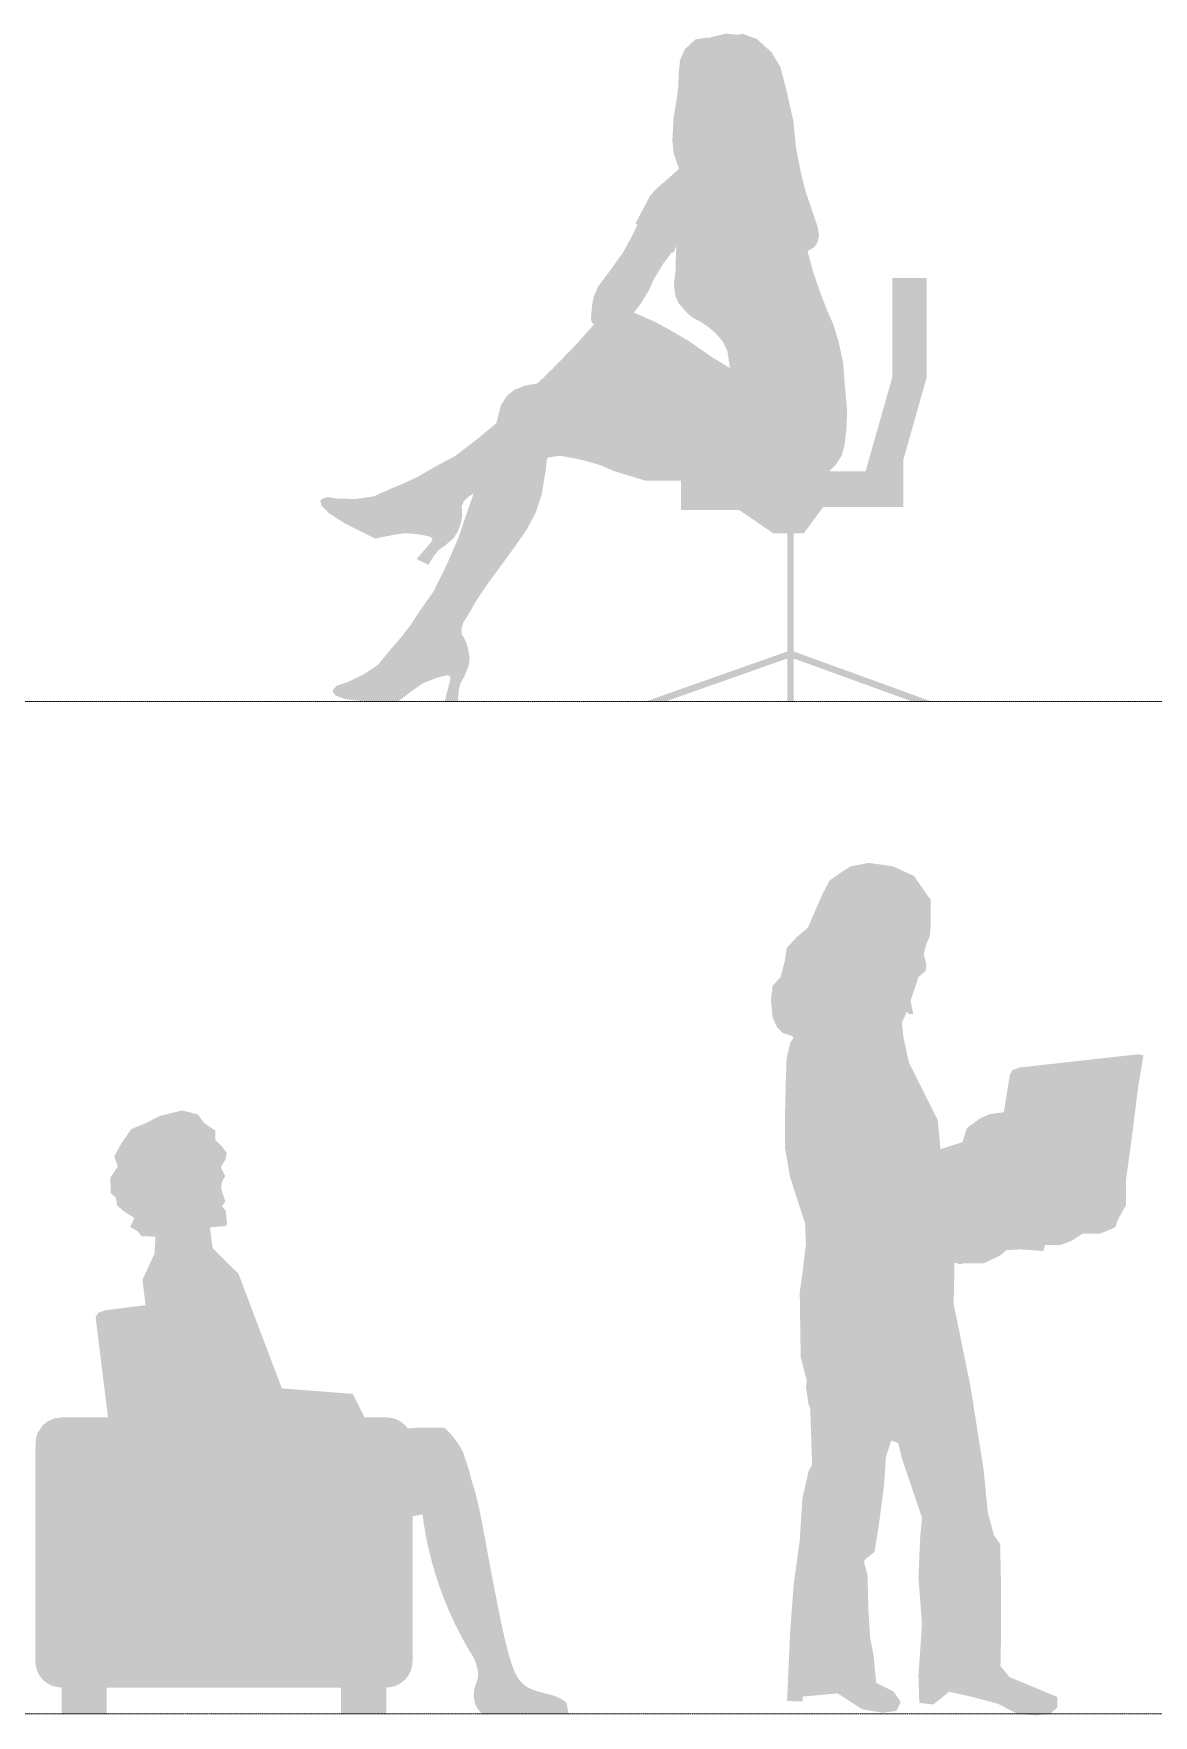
# Model space of a CAD drawing. Header units: inches. Extents: x -449 to 9267, y -5852 to 3388.
# Drawn here: x 6089 to 7142, y -5852 to -4271 of the extents above; entities that cross this region are included whole.
import ezdxf

# ---------------------------------------------------------------- set-up
doc = ezdxf.new("R2010")
doc.units = ezdxf.units.IN
doc.header["$MEASUREMENT"] = 0
doc.linetypes.add('TRATTEGGIATA2', pattern=[0.375, 0.25, -0.125])
doc.layers.add('FIGURE_PERSONE', color=252, linetype='Continuous', lineweight=0)

msp = doc.modelspace()

# ---------------------------------------------------------------- hatches: boundary and pattern name
at = {"layer": 'FIGURE_PERSONE'}
h = msp.add_hatch(color=256, dxfattribs=at)
h.paths.add_polyline_path([(6816.5, -4475.8), (6822.3, -4472.4), (6825.8, -4467.8), (6827.3, -4460.9), (6826.1, -4453.1), (6821.2, -4438.6), (6814.8, -4419.8), (6810.1, -4401), (6805.7, -4378.4), (6803.3, -4353.8), (6796.8, -4325), (6791, -4302.6), (6782.6, -4288.6), (6768.8, -4276.2), (6755, -4271.3), (6751, -4272.3), (6739.7, -4271.2), (6722.9, -4275.4), (6722.1, -4274.8), (6711.1, -4276.7), (6701.3, -4285.8), (6696.7, -4296), (6695.5, -4307.8), (6694.9, -4321.8), (6693.1, -4335.9), (6690.6, -4349.8), (6689.5, -4371.1), (6690.6, -4383.3), (6695.7, -4398.5), (6672.7, -4418.7), (6668.6, -4423.6), (6654.8, -4449.6), (6656.7, -4450.9), (6651.3, -4462), (6643, -4477.1), (6630.5, -4494.5), (6619.7, -4509.1), (6615.6, -4518.3), (6614, -4526.7), (6612.9, -4538.3), (6613.6, -4542.9), (6615.9, -4544.5), (6598.9, -4563.6), (6576.5, -4586.7), (6562.6, -4600.1), (6551.4, -4602.1), (6540.8, -4606.1), (6533.9, -4611.8), (6528.3, -4620.6), (6524, -4637.4), (6507.7, -4651.1), (6485.7, -4668.1), (6468, -4677.5), (6450.9, -4687.5), (6438.9, -4693.2), (6423.5, -4699.7), (6408.2, -4706.5), (6390.9, -4708.8), (6375.3, -4708.4), (6364.8, -4707), (6359.9, -4708.8), (6358.5, -4710.6), (6359.5, -4714.8), (6366.7, -4722.3), (6381.3, -4731.6), (6410.2, -4746), (6416.5, -4744.6), (6426.9, -4742.6), (6438, -4740.9), (6451.3, -4742), (6461.3, -4744.1), (6464, -4745.9), (6463.1, -4748.8), (6458.8, -4753.9), (6449.1, -4765.2), (6460.1, -4770.7), (6465.3, -4762.1), (6469.8, -4756.7), (6475.9, -4752.5), (6483.7, -4745.7), (6487.9, -4739.3), (6490.5, -4731.5), (6491.9, -4724.4), (6491.7, -4716.7), (6491.1, -4716.4), (6493.4, -4711.1), (6497.5, -4706.8), (6502.7, -4703.6), (6498.1, -4716.5), (6488.3, -4745.2), (6477.3, -4770.6), (6465, -4795.6), (6453.4, -4812), (6442.5, -4828.5), (6434.4, -4838.9), (6423.4, -4851.6), (6412.8, -4864.6), (6398.3, -4874.2), (6384.1, -4880.9), (6374.1, -4884.3), (6370.6, -4888), (6370.1, -4890.3), (6372.8, -4893.6), (6382.6, -4897.1), (6399.8, -4898.9), (6432.1, -4898.9), (6437.1, -4895), (6445.6, -4888.5), (6454.8, -4882.1), (6467.2, -4877.1), (6477, -4874.6), (6480.2, -4875), (6480.8, -4878), (6479.2, -4884.4), (6475.5, -4898.9), (6487.8, -4898.9), (6488.6, -4888.9), (6490.3, -4882.1), (6493.8, -4875.7), (6497.8, -4866.1), (6498.8, -4858.5), (6497.6, -4850.3), (6495.6, -4843.3), (6492.1, -4836.6), (6491.4, -4836.5), (6491.1, -4830.8), (6492.9, -4825.1), (6499.7, -4814), (6503.9, -4806.4), (6513.4, -4791.9), (6524.9, -4776.1), (6539.6, -4756.1), (6552.4, -4737.7), (6561, -4721.5), (6566.6, -4704.6), (6570.5, -4680.9), (6571.6, -4671.2), (6572.8, -4669.7), (6583.8, -4668.1), (6595.3, -4670.2), (6606.1, -4672.4), (6622.1, -4677.1), (6634.1, -4682.4), (6664.4, -4691.6), (6828, -4691.6), (6842.6, -4677.2), (6848.6, -4668.1), (6851.3, -4658.5), (6853.1, -4642.8), (6853.8, -4625.7), (6851.8, -4604.8), (6850, -4580.7), (6845.7, -4560.6), (6840.5, -4543.9), (6834.9, -4531.3), (6828.6, -4514.9), (6821.9, -4495.5)])
h.paths.add_polyline_path([(6692.4, -4494.5), (6690.9, -4507.7), (6692.3, -4518.3), (6695.5, -4525), (6702.8, -4533.3), (6708.6, -4538.5), (6715.5, -4541.8), (6722.9, -4546.8), (6730.8, -4553.5), (6737.1, -4561.2), (6741.2, -4569.8), (6743.5, -4585.7), (6724.8, -4574.2), (6706.7, -4561.4), (6689.4, -4551.1), (6673.8, -4542.5), (6653.3, -4533.5), (6660.1, -4524.7), (6667.6, -4512.1), (6672.3, -4501.7), (6680.9, -4487.5), (6688.5, -4477.3), (6690.5, -4476.9), (6693.2, -4471.2), (6692.8, -4480.2)], flags=16)
for points in [[(6906.5, -4672.3), (6928.5, -4594.5), (6928.5, -4501.1), (6896.1, -4501.1), (6896.1, -4594.5), (6871.1, -4682.7), (6837, -4682.7), (6828, -4691.6), (6697.5, -4691.6), (6697.5, -4719), (6752, -4719), (6784.5, -4741.1), (6797.4, -4741.1), (6797.4, -4852.2), (6665.1, -4898.9), (6683.7, -4898.9), (6797.4, -4858.8), (6797.4, -4898.9), (6803.6, -4898.9), (6803.6, -4858.8), (6914.3, -4898.9), (6932.4, -4898.9), (6803.6, -4852.2), (6803.6, -4741.1), (6813, -4741.1), (6831.2, -4716.4), (6906.5, -4716.4)], [(6911.8, -5238.4), (6906.8, -5215.3), (6905.2, -5201.2), (6910.1, -5190.5), (6911.8, -5193), (6915.9, -5193), (6913.4, -5180.6), (6916.7, -5170.7), (6920.8, -5158.3), (6927.5, -5152.5), (6928.3, -5146.7), (6925.8, -5136.8), (6928.3, -5126.9), (6931.6, -5119.5), (6932.4, -5107.9), (6932.4, -5085.6), (6927.5, -5079), (6916.7, -5063.3), (6896.9, -5054.2), (6873.8, -5050.9), (6857.2, -5054.2), (6849, -5059.2), (6837.4, -5067.4), (6830.8, -5079.8), (6822.5, -5098.8), (6816.8, -5112), (6806.8, -5120.3), (6796.9, -5131), (6795.3, -5142.6), (6791.1, -5158.3), (6783.7, -5166.5), (6782.1, -5179.8), (6783.7, -5196.3), (6787.8, -5205.3), (6793.6, -5211.1), (6801.9, -5213.6), (6803.4, -5215.3), (6800.1, -5220.3), (6796.8, -5235.2), (6796, -5260.8), (6795.2, -5293.3), (6795.2, -5318.1), (6800.1, -5346.2), (6814.2, -5389.9), (6815, -5409.8), (6811.7, -5437), (6809.2, -5454.3), (6810.1, -5515.5), (6815.8, -5537.7), (6815, -5543.5), (6817.5, -5560), (6819.1, -5564.2), (6820.8, -5617), (6817.5, -5622.8), (6811.7, -5648.4), (6809.2, -5688), (6803.5, -5729.3), (6800.1, -5775.6), (6797.3, -5838.9), (6811.9, -5839.4), (6811.9, -5834.8), (6844.8, -5831.8), (6867.9, -5846.7), (6886.9, -5850), (6900.1, -5848.3), (6904.2, -5840.1), (6897.4, -5830), (6881.1, -5821.8), (6878.6, -5796.2), (6875.3, -5778.9), (6873.7, -5751.6), (6872.9, -5720.2), (6869.5, -5707.8), (6871.2, -5705.4), (6879.5, -5698.8), (6883.6, -5673.2), (6888.5, -5636), (6890.2, -5609.6), (6895.2, -5593.9), (6901.8, -5596.4), (6905.1, -5610.4), (6924.1, -5666.6), (6922.4, -5685.6), (6920.8, -5722.7), (6924.1, -5766.5), (6920.8, -5815.2), (6921.6, -5840.8), (6934.8, -5842.2), (6949.7, -5830.2), (6971.2, -5835.1), (6995.9, -5841.7), (7013.3, -5850.8), (7031.5, -5852.5), (7044.7, -5850.8), (7051.3, -5845), (7051.3, -5835.1), (7034.4, -5828.1), (7006.3, -5816.4), (6997.9, -5806.1), (6998.4, -5779.7), (6998.4, -5728.5), (6997.6, -5691.3), (6991.8, -5683.1), (6986, -5661.6), (6981.9, -5620.3), (6969.5, -5541.9), (6953.9, -5465.5), (6954.7, -5426.6), (6959.7, -5428.3), (6963, -5427.5), (6982, -5427.5), (6997.7, -5420), (7003.5, -5415.1), (7015.9, -5414.3), (7038.2, -5415.9), (7039.8, -5410.1), (7054.7, -5410.1), (7065.4, -5406), (7075.3, -5399.4), (7080.3, -5399.4), (7091.9, -5399.4), (7105.9, -5393.6), (7108.4, -5386.2), (7115.8, -5373), (7115.8, -5349.9), (7120.8, -5313.5), (7127.4, -5261.5), (7132.3, -5231.8), (7127.4, -5230.9), (7015.9, -5243.3), (7009.2, -5245.8), (7006.8, -5249.9), (7001, -5285.4), (6987.8, -5287.1), (6978.7, -5291.2), (6966.3, -5300.3), (6962.2, -5313.5), (6941.5, -5320.1), (6939, -5292.9), (6930.8, -5276.4)]]:
    msp.add_hatch(color=256, dxfattribs=at).paths.add_polyline_path(points)
at = {"layer": 'FIGURE_PERSONE', "linetype": 'Continuous'}
h = msp.add_hatch(color=252, dxfattribs=at)
edge = h.paths.add_edge_path()
edge.add_line((6281.6, -5437.3), (6257.3, -5413.2))
edge.add_line((6257.3, -5413.2), (6254.7, -5393.6))
edge.add_line((6254.7, -5393.6), (6269.9, -5392.3))
edge.add_line((6269.9, -5392.3), (6270.8, -5389.6))
edge.add_line((6270.8, -5389.6), (6269.5, -5378))
edge.add_line((6269.5, -5378), (6266.1, -5373.5))
edge.add_line((6266.1, -5373.5), (6269.3, -5369.3))
edge.add_line((6269.3, -5369.3), (6265.3, -5357.7))
edge.add_line((6265.3, -5357.7), (6265.7, -5351.6))
edge.add_line((6265.7, -5351.6), (6269.1, -5345.2))
edge.add_line((6269.1, -5345.2), (6266, -5339.6))
edge.add_line((6266, -5339.6), (6265.1, -5336.6))
edge.add_line((6265.1, -5336.6), (6269.4, -5329.8))
edge.add_line((6269.4, -5329.8), (6270.6, -5323.7))
edge.add_line((6270.6, -5323.7), (6265.2, -5316.6))
edge.add_line((6265.2, -5316.6), (6259.7, -5311.2))
edge.add_line((6259.7, -5311.2), (6259.8, -5302.6))
edge.add_line((6259.8, -5302.6), (6249.1, -5295.4))
edge.add_line((6249.1, -5295.4), (6243.6, -5287.5))
edge.add_line((6243.6, -5287.5), (6228.6, -5283.7))
edge.add_line((6228.6, -5283.7), (6207.4, -5288.9))
edge.add_line((6207.4, -5288.9), (6194.5, -5295.6))
edge.add_line((6194.5, -5295.6), (6180.8, -5301.2))
edge.add_line((6180.8, -5301.2), (6171.1, -5315.3))
edge.add_line((6171.1, -5315.3), (6164.8, -5326.8))
edge.add_line((6164.8, -5326.8), (6168.1, -5336.4))
edge.add_line((6168.1, -5336.4), (6161.1, -5346.8))
edge.add_line((6161.1, -5346.8), (6161.5, -5361.5))
edge.add_line((6161.5, -5361.5), (6166.3, -5365.6))
edge.add_line((6166.3, -5365.6), (6167.3, -5372.8))
edge.add_line((6167.3, -5372.8), (6173.5, -5378.4))
edge.add_line((6173.5, -5378.4), (6183.7, -5384.8))
edge.add_line((6183.7, -5384.8), (6179.7, -5393.3))
edge.add_line((6179.7, -5393.3), (6186.4, -5397))
edge.add_line((6186.4, -5397), (6190.4, -5401.9))
edge.add_line((6190.4, -5401.9), (6203.6, -5402.4))
edge.add_line((6203.6, -5402.4), (6202.6, -5418.5))
edge.add_line((6202.6, -5418.5), (6196.1, -5432.4))
edge.add_line((6196.1, -5432.4), (6191.3, -5442.8))
edge.add_line((6191.3, -5442.8), (6194.2, -5466.8))
edge.add_line((6194.2, -5466.8), (6156.4, -5471.5))
edge.add_line((6156.4, -5471.5), (6149.7, -5473.9))
edge.add_line((6149.7, -5473.9), (6147.3, -5478))
edge.add_line((6147.3, -5478), (6148, -5484.2))
edge.add_line((6148, -5484.2), (6148.7, -5489.8))
edge.add_line((6148.7, -5489.8), (6158.9, -5572.3))
edge.add_line((6158.9, -5572.3), (6137.1, -5572.3))
edge.add_line((6137.1, -5572.3), (6115.3, -5572.3))
edge.add_line((6115.3, -5572.3), (6108.3, -5573.3))
edge.add_line((6108.3, -5573.3), (6102.4, -5575.9))
edge.add_line((6102.4, -5575.9), (6097.8, -5579.6))
edge.add_line((6097.8, -5579.6), (6092.9, -5586.6))
edge.add_line((6092.9, -5586.6), (6091.1, -5591.9))
edge.add_line((6091.1, -5591.9), (6090.6, -5602.5))
edge.add_line((6090.6, -5602.5), (6090.6, -5801.6))
edge.add_arc((6115.3, -5801.6), 24.7, 180, 270)
edge.add_line((6115.3, -5826.3), (6115.3, -5851))
edge.add_line((6115.3, -5851), (6157.8, -5851))
edge.add_line((6157.8, -5851), (6157.8, -5826.3))
edge.add_line((6157.8, -5826.3), (6378, -5826.3))
edge.add_line((6378, -5826.3), (6378, -5851))
edge.add_line((6378, -5851), (6420.5, -5851))
edge.add_line((6420.5, -5851), (6420.5, -5826.3))
edge.add_arc((6420.5, -5801.6), 24.7, 270, 360)
edge.add_line((6445.2, -5801.6), (6445.2, -5665.3))
edge.add_line((6445.2, -5665.3), (6454.6, -5663.5))
edge.add_arc((6785, -5621.5), 333.1, 187.2422, 212.0044)
edge.add_spline(control_points=[(6502.3, -5797.6), (6502.8, -5798.4), (6503, -5799), (6503.2, -5799.4)], knot_values=[30, 30, 30, 30, 31, 31, 31, 31], degree=3, periodic=0)
edge.add_spline(control_points=[(6503.2, -5799.4), (6503.4, -5799.9), (6503.6, -5800.3), (6503.8, -5800.8)], knot_values=[29, 29, 29, 29, 30, 30, 30, 30], degree=3, periodic=0)
edge.add_spline(control_points=[(6503.8, -5800.8), (6504, -5801.3), (6504.2, -5801.8), (6504.4, -5802.3)], knot_values=[28, 28, 28, 28, 29, 29, 29, 29], degree=3, periodic=0)
edge.add_spline(control_points=[(6504.4, -5802.3), (6504.6, -5802.8), (6504.7, -5803.2), (6504.9, -5803.8)], knot_values=[27, 27, 27, 27, 28, 28, 28, 28], degree=3, periodic=0)
edge.add_spline(control_points=[(6504.9, -5803.8), (6505, -5804.3), (6505.2, -5804.8), (6505.3, -5805.3)], knot_values=[26, 26, 26, 26, 27, 27, 27, 27], degree=3, periodic=0)
edge.add_spline(control_points=[(6505.3, -5805.3), (6505.5, -5805.8), (6505.7, -5806.3), (6505.8, -5806.8)], knot_values=[25, 25, 25, 25, 26, 26, 26, 26], degree=3, periodic=0)
edge.add_spline(control_points=[(6505.8, -5806.8), (6505.9, -5807.4), (6506, -5807.9), (6506.1, -5808.3)], knot_values=[24, 24, 24, 24, 25, 25, 25, 25], degree=3, periodic=0)
edge.add_spline(control_points=[(6506.1, -5808.3), (6506.2, -5808.8), (6506.3, -5809.3), (6506.4, -5809.8)], knot_values=[23, 23, 23, 23, 24, 24, 24, 24], degree=3, periodic=0)
edge.add_spline(control_points=[(6506.4, -5809.8), (6506.5, -5810.2), (6506.6, -5810.7), (6506.6, -5811.2)], knot_values=[22, 22, 22, 22, 23, 23, 23, 23], degree=3, periodic=0)
edge.add_spline(control_points=[(6506.6, -5811.2), (6506.7, -5811.6), (6506.7, -5812), (6506.7, -5812.4)], knot_values=[21, 21, 21, 21, 22, 22, 22, 22], degree=3, periodic=0)
edge.add_spline(control_points=[(6506.7, -5812.4), (6506.7, -5812.8), (6506.8, -5813.2), (6506.8, -5813.7)], knot_values=[20, 20, 20, 20, 21, 21, 21, 21], degree=3, periodic=0)
edge.add_spline(control_points=[(6506.8, -5813.7), (6506.8, -5814.1), (6506.8, -5814.5), (6506.8, -5814.9)], knot_values=[19, 19, 19, 19, 20, 20, 20, 20], degree=3, periodic=0)
edge.add_spline(control_points=[(6506.8, -5814.9), (6506.8, -5815.3), (6506.7, -5815.7), (6506.7, -5816.1)], knot_values=[18, 18, 18, 18, 19, 19, 19, 19], degree=3, periodic=0)
edge.add_spline(control_points=[(6506.7, -5816.1), (6506.7, -5816.4), (6506.6, -5816.8), (6506.5, -5817.2)], knot_values=[17, 17, 17, 17, 18, 18, 18, 18], degree=3, periodic=0)
edge.add_spline(control_points=[(6506.5, -5817.2), (6506.4, -5817.6), (6506.3, -5818), (6506.2, -5818.4)], knot_values=[16, 16, 16, 16, 17, 17, 17, 17], degree=3, periodic=0)
edge.add_spline(control_points=[(6506.2, -5818.4), (6506.1, -5818.8), (6506, -5819.2), (6505.9, -5819.6)], knot_values=[15, 15, 15, 15, 16, 16, 16, 16], degree=3, periodic=0)
edge.add_spline(control_points=[(6505.9, -5819.6), (6505.8, -5820), (6505.6, -5820.4), (6505.5, -5820.8)], knot_values=[14, 14, 14, 14, 15, 15, 15, 15], degree=3, periodic=0)
edge.add_spline(control_points=[(6505.5, -5820.8), (6505.3, -5821.2), (6505.2, -5821.7), (6505, -5822.1)], knot_values=[13, 13, 13, 13, 14, 14, 14, 14], degree=3, periodic=0)
edge.add_spline(control_points=[(6505, -5822.1), (6504.8, -5822.6), (6504.7, -5823.1), (6504.5, -5823.5)], knot_values=[12, 12, 12, 12, 13, 13, 13, 13], degree=3, periodic=0)
edge.add_spline(control_points=[(6504.5, -5823.5), (6504.3, -5824), (6504.2, -5824.5), (6504, -5825)], knot_values=[11, 11, 11, 11, 12, 12, 12, 12], degree=3, periodic=0)
edge.add_spline(control_points=[(6504, -5825), (6503.9, -5825.5), (6503.7, -5826.1), (6503.6, -5826.6)], knot_values=[10, 10, 10, 10, 11, 11, 11, 11], degree=3, periodic=0)
edge.add_spline(control_points=[(6503.6, -5826.6), (6503.5, -5827.2), (6503.3, -5827.7), (6503.2, -5828.4)], knot_values=[9, 9, 9, 9, 10, 10, 10, 10], degree=3, periodic=0)
edge.add_spline(control_points=[(6503.2, -5828.4), (6503.1, -5829), (6503, -5829.7), (6502.9, -5830.3)], knot_values=[8, 8, 8, 8, 9, 9, 9, 9], degree=3, periodic=0)
edge.add_spline(control_points=[(6502.9, -5830.3), (6502.9, -5831), (6502.8, -5831.7), (6502.8, -5832.5)], knot_values=[7, 7, 7, 7, 8, 8, 8, 8], degree=3, periodic=0)
edge.add_spline(control_points=[(6502.8, -5832.5), (6502.8, -5833.2), (6502.7, -5834), (6502.8, -5834.8)], knot_values=[6, 6, 6, 6, 7, 7, 7, 7], degree=3, periodic=0)
edge.add_spline(control_points=[(6502.8, -5834.8), (6502.8, -5835.6), (6502.9, -5836.4), (6503.1, -5837.3)], knot_values=[5, 5, 5, 5, 6, 6, 6, 6], degree=3, periodic=0)
edge.add_spline(control_points=[(6503.1, -5837.3), (6503.2, -5838.1), (6503.4, -5839), (6503.6, -5839.9)], knot_values=[4, 4, 4, 4, 5, 5, 5, 5], degree=3, periodic=0)
edge.add_spline(control_points=[(6503.6, -5839.9), (6503.9, -5840.8), (6504.2, -5841.7), (6504.6, -5842.7)], knot_values=[3, 3, 3, 3, 4, 4, 4, 4], degree=3, periodic=0)
edge.add_spline(control_points=[(6504.6, -5842.7), (6505, -5843.5), (6505.5, -5844.5), (6506, -5845.5)], knot_values=[2, 2, 2, 2, 3, 3, 3, 3], degree=3, periodic=0)
edge.add_spline(control_points=[(6506, -5845.5), (6506.6, -5846.4), (6507.3, -5847.4), (6508, -5848.3)], knot_values=[1, 1, 1, 1, 2, 2, 2, 2], degree=3, periodic=0)
edge.add_spline(control_points=[(6508, -5848.3), (6508.5, -5849), (6509.4, -5849.9), (6510.5, -5851)], knot_values=[0.29984, 0.29984, 0.29984, 0.29984, 1, 1, 1, 1], degree=3, periodic=0)
edge.add_line((6510.5, -5851), (6592, -5851))
edge.add_line((6592, -5851), (6589.9, -5840.7))
edge.add_line((6589.9, -5840.7), (6587.3, -5838.4))
edge.add_line((6587.3, -5838.4), (6584.3, -5836.6))
edge.add_line((6584.3, -5836.6), (6581, -5835.1))
edge.add_line((6581, -5835.1), (6577.5, -5833.8))
edge.add_line((6577.5, -5833.8), (6574, -5832.8))
edge.add_line((6574, -5832.8), (6570.4, -5832))
edge.add_line((6570.4, -5832), (6567.1, -5831.1))
edge.add_line((6567.1, -5831.1), (6564, -5830.3))
edge.add_line((6564, -5830.3), (6561.2, -5829.4))
edge.add_line((6561.2, -5829.4), (6558.5, -5828.5))
edge.add_line((6558.5, -5828.5), (6556.1, -5827.4))
edge.add_line((6556.1, -5827.4), (6553.8, -5826.3))
edge.add_line((6553.8, -5826.3), (6551.6, -5824.9))
edge.add_line((6551.6, -5824.9), (6549.6, -5823.4))
edge.add_line((6549.6, -5823.4), (6547.7, -5821.5))
edge.add_line((6547.7, -5821.5), (6545.9, -5819.5))
edge.add_line((6545.9, -5819.5), (6544.1, -5816.9))
edge.add_line((6544.1, -5816.9), (6542.3, -5813.8))
edge.add_line((6542.3, -5813.8), (6540.6, -5810))
edge.add_line((6540.6, -5810), (6538.8, -5805.3))
edge.add_line((6538.8, -5805.3), (6536.9, -5799.4))
edge.add_line((6536.9, -5799.4), (6534.9, -5792.4))
edge.add_line((6534.9, -5792.4), (6532.7, -5783.9))
edge.add_line((6532.7, -5783.9), (6530.4, -5774))
edge.add_line((6530.4, -5774), (6528.1, -5762.9))
edge.add_line((6528.1, -5762.9), (6525.6, -5750.9))
edge.add_line((6525.6, -5750.9), (6523.1, -5738.2))
edge.add_line((6523.1, -5738.2), (6520.6, -5725.4))
edge.add_line((6520.6, -5725.4), (6518.2, -5712.6))
edge.add_line((6518.2, -5712.6), (6515.9, -5700.3))
edge.add_line((6515.9, -5700.3), (6513.8, -5688.8))
edge.add_line((6513.8, -5688.8), (6511.8, -5678.2))
edge.add_line((6511.8, -5678.2), (6510, -5668.6))
edge.add_line((6510, -5668.6), (6508.2, -5659.8))
edge.add_line((6508.2, -5659.8), (6506.4, -5651.7))
edge.add_line((6506.4, -5651.7), (6504.6, -5644.3))
edge.add_line((6504.6, -5644.3), (6502.6, -5637.4))
edge.add_line((6502.6, -5637.4), (6500.5, -5630.8))
edge.add_line((6500.5, -5630.8), (6498.8, -5623.7))
edge.add_line((6498.8, -5623.7), (6492.7, -5605))
edge.add_line((6492.7, -5605), (6489.4, -5599))
edge.add_line((6489.4, -5599), (6485.4, -5593.2))
edge.add_line((6485.4, -5593.2), (6480.6, -5587.3))
edge.add_line((6480.6, -5587.3), (6475.1, -5582))
edge.add_arc((6463.9, -5912.8), 331, 88.066, 94.0531)
edge.add_arc((6420.5, -5597), 24.7, 35.615, 90)
edge.add_line((6420.5, -5572.3), (6400.1, -5572.3))
edge.add_line((6400.1, -5572.3), (6389, -5550.2))
edge.add_line((6389, -5550.2), (6322.3, -5545))
edge.add_line((6322.3, -5545), (6281.6, -5437.3))

# ---------------------------------------------------------------- linework, layer by layer
at = {"layer": 'FIGURE_PERSONE', "color": 252, "linetype": 'TRATTEGGIATA2'}
for p, q in [((2956.5, -4899.3), (9224.7, -4899.3)), ((4255.6, -5851), (9224.7, -5851))]:
    msp.add_line(p, q, dxfattribs=at)

doc.saveas('drawing.dxf')
